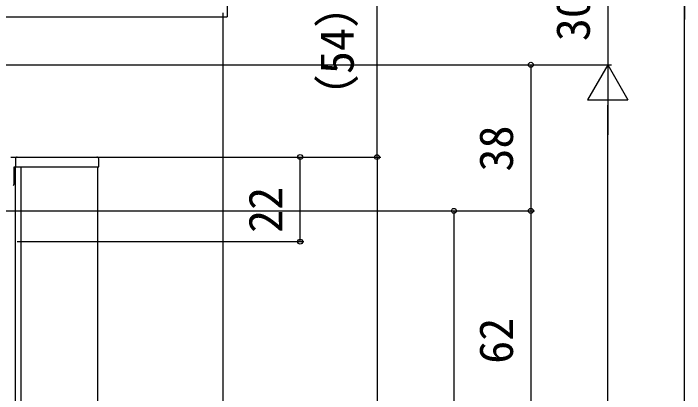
# Model space of a CAD drawing. Units: millimetres, scale not verified. Extents: x -525 to 525, y -783 to 779.
# Drawn here: x -205.1 to -30.5, y 381.8 to 480.7 of the extents above; entities that cross this region are included whole.
import ezdxf
from ezdxf.enums import TextEntityAlignment as Align

# ---------------------------------------------------------------- set-up
doc = ezdxf.new("R2010")
doc.units = ezdxf.units.MM
doc.header["$LTSCALE"] = 4
for name, color, linetype in [('0-4_YKK_12', 2, 'Continuous'), ('0-5_YKK_13', 4, 'Continuous'), ('0-7_YKK_D', 6, 'Continuous'), ('0-9_YSS_K', 3, 'Continuous')]:
    doc.layers.add(name, color=color, linetype=linetype)
doc.styles.add('ＭＳ ゴシック', font='')
doc.styles.get('ＭＳ ゴシック').set_extended_font_data('MS Gothic')

msp = doc.modelspace()

# ---------------------------------------------------------------- linework, layer by layer
at = {"layer": '0-4_YKK_12'}
for p, q in [((-204.595, 259.07), (-204.595, 440.8)), ((-203.095, 259.07), (-203.095, 440.8)), ((-183.095, 259.07), (-183.095, 440.8))]:
    msp.add_line(p, q, dxfattribs=at)
at = {"layer": '0-5_YKK_13'}
for p, q in [((-205.795, 443.3), (-183.395, 443.3)), ((-204.595, 442.8), (-204.595, 440.8)), ((-204.895, 436.3), (-204.895, 440.8))]:
    msp.add_line(p, q, dxfattribs=at)
msp.add_lwpolyline([(-204.895, 440.8), (-182.895, 440.8), (-182.895, 442.8)], dxfattribs=at)
for centre, start, end in [((-204.095, 442.8), 90, 180), ((-183.395, 442.8), 0, 90), ((-205.395, 436.3), 306.8699, 360)]:
    msp.add_arc(centre, 0.5, start, end, dxfattribs=at)
at = {"layer": '0-7_YKK_D'}
for p, q in [((-110.504, 443.298), (-110.504, 497.3)), ((-50.495, 497.3), (-50.495, 467.3)), ((-30.495, 497.3), (-30.495, 479.113)), ((-30.495, 7.8), (-30.495, 486.8)), ((-228.895, 467.3), (-49.495, 467.3)), ((-201.995, 467.3), (-69.495, 467.3)), ((-200.995, 467.3), (-49.495, 467.3)), ((-70.495, 467.3), (-70.495, 429.3)), ((-50.495, 467.3), (-55.745, 458.207)), ((-50.495, 467.3), (-45.245, 458.207)), ((-50.495, 467.3), (-50.495, 449.113)), ((-55.745, 458.207), (-45.245, 458.207)), ((-50.495, 47.8), (-50.495, 456.8)), ((-204.095, 443.3), (-129.504, 443.3)), ((-182.347, 443.298), (-109.504, 443.298)), ((-182.347, 443.298), (-109.504, 443.298)), ((-130.504, 421.3), (-130.504, 443.3)), ((-110.504, 443.298), (-110.504, 17.296)), ((-229.495, 429.3), (-69.495, 429.3)), ((-229.495, 429.3), (-69.495, 429.3)), ((-229.495, 429.3), (-89.495, 429.3)), ((-90.495, 429.3), (-90.495, 65.3)), ((-70.495, 429.3), (-70.495, 367.299)), ((-204.095, 421.3), (-129.504, 421.3))]:
    msp.add_line(p, q, dxfattribs=at)
for centre in [(-70.495, 467.3), (-130.504, 443.3), (-110.504, 443.298), (-110.504, 443.298), (-90.495, 429.3), (-70.495, 429.3), (-70.495, 429.3), (-130.504, 421.3)]:
    msp.add_circle(centre, 0.637, dxfattribs=at)
at = {"layer": '0-9_YSS_K'}
for p, q in [((-149.495, 588.577), (-149.495, 479.8)), ((-150.495, 259.07), (-150.495, 480.8)), ((-229.995, 479.8), (-149.495, 479.8))]:
    msp.add_line(p, q, dxfattribs=at)

# ---------------------------------------------------------------- texts
at = {"layer": '0-7_YKK_D', "style": 'ＭＳ ゴシック'}
for s, p in [('30', (-52.495, 473.436)), ('（54）', (-113.936, 452.878)), ('38', (-72.495, 439.539)), ('22', (-132.504, 423.573)), ('62', (-72.495, 389.538))]:
    msp.add_text(s, height=8.798, rotation=90, dxfattribs=at).set_placement(p, align=Align.BOTTOM_LEFT)

doc.saveas('drawing.dxf')
